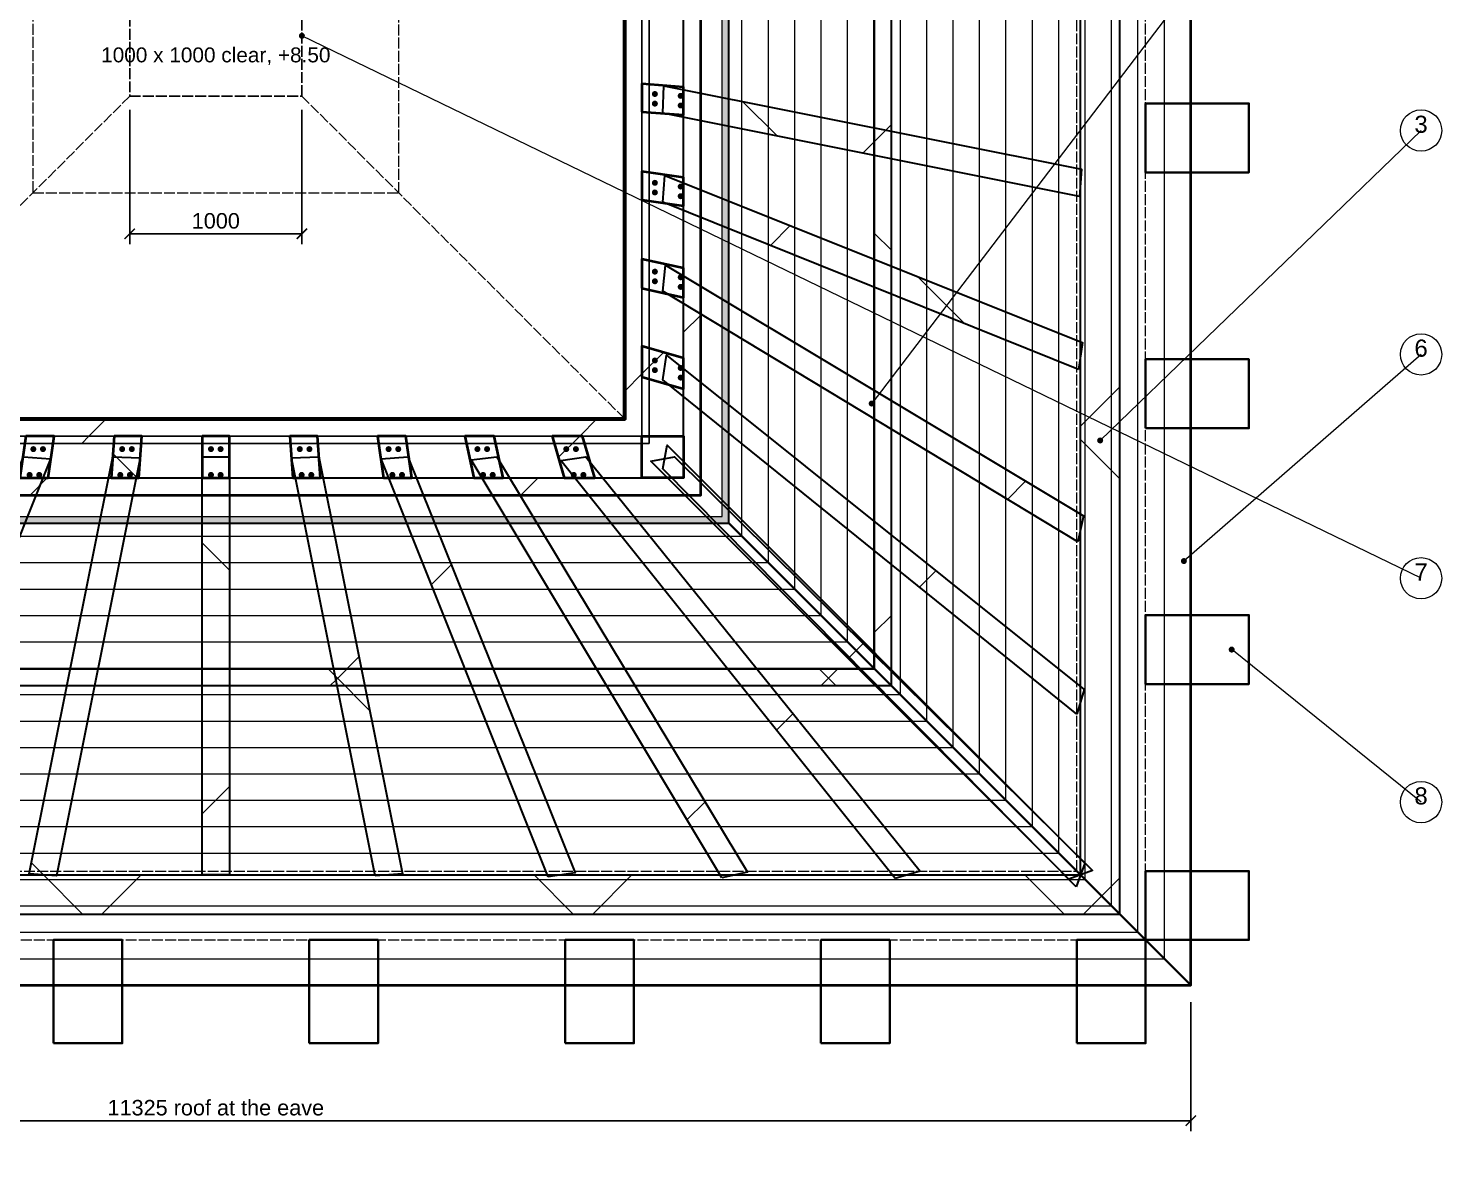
# Model space of a CAD drawing. Header units: millimetres. Extents: x 0 to 157867, y -2 to 14466.
# Drawn here: x 92278 to 100487, y -2 to 6627 of the extents above; entities that cross this region are included whole.
import ezdxf
from ezdxf.enums import TextEntityAlignment as Align

# ---------------------------------------------------------------- set-up
doc = ezdxf.new("R2010")
doc.units = ezdxf.units.MM
doc.linetypes.add('DASHED', pattern=[1.524, 1.27, -0.254])
for name, color, linetype, lineweight in [('ANNOTATION', 4, 'CONTINUOUS', 18), ('CLADDING', 7, 'Continuous', 9), ('DIMS', 3, 'CONTINUOUS', 18), ('HATCH-CAST', 7, 'CONTINUOUS', 9), ('HATCH-INSULATION', 7, 'Continuous', 9), ('HATCH-PRINTED', 7, 'CONTINUOUS', 9), ('HIDDEN-AXIS', 8, 'DASHED', 18), ('LINES', 7, 'CONTINUOUS', 25), ('OUTLINE-CUT', 7, 'CONTINUOUS', 50), ('OUTLINE-FINE', 7, 'CONTINUOUS', 25), ('TEXT', 7, 'CONTINUOUS', 18)]:
    doc.layers.add(name, color=color, linetype=linetype, lineweight=lineweight)
doc.styles.get("Standard").update_dxf_attribs({"font": 'arial.ttf'})
doc.dimstyles.new('PYR-1-50', dxfattribs={"dimscale": 50, "dimtxt": 1.8, "dimasz": 1.2, "dimexe": 1.2, "dimexo": 0.8, "dimgap": 0.6, "dimtad": 1, "dimdec": 0, "dimtxsty": 'Standard', "dimblk": 'ARCHTICK', "dimcen": 2.5, "dimclrd": 3, "dimclre": 3, "dimclrt": 7, "dimazin": 3, "dimtfac": 1, "dimtmove": 0, "dimatfit": 3})
pattern_1 = [(45, (0, 0), (-1425.35, 1425.35), [])]
pattern_2 = [(45, (0, 0), (-1425.35, 1425.35), []), (135, (0, 0), (-1425.35, -1425.35), [])]
pattern_3 = [(0, (0, 0), (442.913, 885.827), [0, -885.827])]

# ---------------------------------------------------------------- blocks, each defined once
blk = doc.blocks.new('_ARCHTICK')
at = {"color": 0, "linetype": 'BYBLOCK', "const_width": 0.15}
blk.add_lwpolyline([(-0.5, -0.5), (0.5, 0.5)], dxfattribs=at)

msp = doc.modelspace()

# ---------------------------------------------------------------- hatches: boundary and pattern name
at = {"layer": 'ANNOTATION', "ltscale": 50}
h = msp.add_hatch(color=7, dxfattribs=at)
h.dxf.hatch_style = 1
edge = h.paths.add_edge_path()
edge.add_arc((93866.9, 6583.1), 17.5, 0, 360)
h = msp.add_hatch(color=7, dxfattribs=at)
h.dxf.hatch_style = 1
edge = h.paths.add_edge_path()
edge.add_arc((97176.1, 4447.6), 17.5, 0, 360)
h = msp.add_hatch(color=7, dxfattribs=at)
h.dxf.hatch_style = 1
edge = h.paths.add_edge_path()
edge.add_arc((98503.1, 4233.1), 17.5, 0, 360)
h = msp.add_hatch(color=7, dxfattribs=at)
h.dxf.hatch_style = 1
edge = h.paths.add_edge_path()
edge.add_arc((98989.4, 3533.1), 17.5, 0, 360)
h = msp.add_hatch(color=7, dxfattribs=at)
h.dxf.hatch_style = 1
edge = h.paths.add_edge_path()
edge.add_arc((99266.9, 3018.8), 17.5, 0, 360)
at = {"layer": 'CLADDING', "ltscale": 50}
h = msp.add_hatch(color=7, dxfattribs=at)
h.dxf.hatch_style = 1
h.paths.add_polyline_path([(96346.1, 9712.3), (96346.1, 3753.9), (90387.7, 3753.9), (90387.7, 9712.3)])
h.paths.add_polyline_path([(96308.6, 9674.8), (90425.2, 9674.8), (90425.2, 3791.4), (96308.6, 3791.4)])
at = {"layer": 'HATCH-CAST', "ltscale": 50}
h = msp.add_hatch(dxfattribs=at)
h.set_pattern_fill('ANSI37', scale=25.19685)
h.set_pattern_definition(pattern_2)
h.paths.add_polyline_path([(98616.9, 1483.1), (88116.9, 1483.1), (88116.9, 11983.1), (98616.9, 11983.1)])
h.paths.add_polyline_path([(88319.4, 11687.1), (88344.4, 11662.1), (88344.4, 10751.1), (88323.4, 10679.1), (88344.4, 10662.2), (88344.4, 9746.6), (88327.9, 9671.4), (88344.4, 9661.5), (88344.4, 8742.1), (88333, 8664.3), (88344.4, 8659.8), (88344.4, 7737.6), (88338.6, 7658.2), (88344.4, 7657), (88344.4, 6813.1), (88344.4, 6653.1), (88344.4, 5809.2), (88338.6, 5808), (88344.4, 5728.6), (88344.4, 4806.4), (88333, 4801.9), (88344.4, 4724.1), (88344.4, 3804.7), (88327.9, 3794.8), (88344.4, 3719.6), (88344.4, 2803.9), (88323.4, 2787.1), (88344.4, 2715.1), (88344.4, 1804.1), (88319.4, 1779.1), (88319.5, 1778.7), (88275.9, 1735.6), (88344.4, 1710.6), (88369.4, 1642.1), (88412.5, 1685.7), (88412.9, 1685.6), (88437.9, 1710.6), (89348.9, 1710.6), (89420.9, 1689.6), (89437.7, 1710.6), (90353.4, 1710.6), (90428.6, 1694.1), (90438.5, 1710.6), (91357.9, 1710.6), (91435.7, 1699.2), (91440.2, 1710.6), (92362.4, 1710.6), (92441.8, 1704.8), (92443, 1710.6), (93286.9, 1710.6), (93446.9, 1710.6), (94290.8, 1710.6), (94292, 1704.8), (94371.4, 1710.6), (95293.6, 1710.6), (95298.1, 1699.2), (95375.9, 1710.6), (96295.3, 1710.6), (96305.2, 1694.1), (96380.4, 1710.6), (97296, 1710.6), (97312.9, 1689.6), (97384.9, 1710.6), (98295.9, 1710.6), (98320.9, 1685.6), (98321.2, 1685.7), (98364.4, 1642.1), (98389.4, 1710.6), (98457.9, 1735.6), (98414.3, 1778.7), (98414.4, 1779.1), (98389.4, 1804.1), (98389.4, 2715.1), (98410.4, 2787.1), (98389.4, 2803.9), (98389.4, 3719.6), (98405.9, 3794.8), (98389.4, 3804.7), (98389.4, 4724.1), (98400.7, 4801.9), (98389.4, 4806.4), (98389.4, 5728.6), (98395.2, 5808), (98389.4, 5809.2), (98389.4, 6653.1), (98389.4, 6813.1), (98389.4, 7657), (98395.2, 7658.2), (98389.4, 7737.6), (98389.4, 8659.8), (98400.7, 8664.3), (98389.4, 8742.1), (98389.4, 9661.5), (98405.9, 9671.4), (98389.4, 9746.6), (98389.4, 10662.2), (98410.4, 10679.1), (98389.4, 10751.1), (98389.4, 11662.1), (98414.4, 11687.1), (98414.3, 11687.5), (98457.9, 11730.6), (98389.4, 11755.6), (98364.4, 11824.1), (98321.2, 11780.5), (98320.9, 11780.6), (98295.9, 11755.6), (97384.9, 11755.6), (97312.9, 11776.6), (97296, 11755.6), (96380.4, 11755.6), (96305.2, 11772.1), (96295.3, 11755.6), (95375.9, 11755.6), (95298.1, 11766.9), (95293.6, 11755.6), (94371.4, 11755.6), (94292, 11761.4), (94290.8, 11755.6), (93446.9, 11755.6), (93286.9, 11755.6), (92443, 11755.6), (92441.8, 11761.4), (92362.4, 11755.6), (91440.2, 11755.6), (91435.7, 11766.9), (91357.9, 11755.6), (90438.5, 11755.6), (90428.6, 11772.1), (90353.4, 11755.6), (89437.7, 11755.6), (89420.9, 11776.6), (89348.9, 11755.6), (88437.9, 11755.6), (88412.9, 11780.6), (88412.5, 11780.5), (88369.4, 11824.1), (88344.4, 11755.6), (88275.9, 11730.6), (88319.5, 11687.5)])
h = msp.add_hatch(dxfattribs=at)
h.set_pattern_fill('ANSI37', scale=25.19685)
h.set_pattern_definition(pattern_2)
h.paths.add_polyline_path([(97290.4, 6029), (97193.4, 6048.4), (97193.4, 6653.1), (97290.4, 6653.1)])
h = msp.add_hatch(dxfattribs=at)
h.set_pattern_fill('ANSI37', scale=25.19685)
h.set_pattern_definition(pattern_2)
h.paths.add_polyline_path([(96083.6, 6124.6), (95841.9, 6142.1), (95841.9, 6303.3), (96083.6, 6285.7)])
h = msp.add_hatch(dxfattribs=at)
h.set_pattern_fill('ANSI37', scale=25.19685)
h.set_pattern_definition(pattern_2)
h.paths.add_polyline_path([(98395.2, 5808), (98383.6, 5649.2), (96308.6, 6065.2), (96308.6, 6225.3)])
h = msp.add_hatch(dxfattribs=at)
h.set_pattern_fill('ANSI37', scale=25.19685)
h.set_pattern_definition(pattern_2)
h.paths.add_polyline_path([(97290.4, 5246), (97193.4, 5284.8), (97193.4, 5887.8), (97290.4, 5868.3)])
h = msp.add_hatch(dxfattribs=at)
h.set_pattern_fill('ANSI37', scale=25.19685)
h.set_pattern_definition(pattern_2)
h.paths.add_polyline_path([(95841.9, 5630), (95841.9, 5794.6), (96083.6, 5759.5), (96083.6, 5594.9)])
h = msp.add_hatch(dxfattribs=at)
h.set_pattern_fill('ANSI37', scale=25.19685)
h.set_pattern_definition(pattern_2)
h.paths.add_polyline_path([(98400.7, 4801.9), (98378, 4646.3), (96308.6, 5478), (96308.6, 5638.7)])
h = msp.add_hatch(dxfattribs=at)
h.set_pattern_fill('ANSI37', scale=25.19685)
h.set_pattern_definition(pattern_2)
h.paths.add_polyline_path([(95841.9, 5287), (96083.6, 5234.4), (96083.6, 5064.2), (95841.9, 5116.8)])
h = msp.add_hatch(dxfattribs=at)
h.set_pattern_fill('ANSI37', scale=25.19685)
h.set_pattern_definition(pattern_2)
h.paths.add_polyline_path([(97290.4, 4464.1), (97193.4, 4522.3), (97193.4, 5122.4), (97290.4, 5083.4)])
h = msp.add_hatch(dxfattribs=at)
h.set_pattern_fill('ANSI37', scale=25.19685)
h.set_pattern_definition(pattern_2)
h.paths.add_polyline_path([(98405.9, 3794.8), (98372.9, 3644.4), (96308.6, 4891.5), (96308.6, 5053.2)])
h = msp.add_hatch(dxfattribs=at)
h.set_pattern_fill('ANSI37', scale=25.19685)
h.set_pattern_definition(pattern_2)
h.paths.add_polyline_path([(96083.6, 4710.2), (96083.6, 4532.5), (95841.9, 4602.6), (95841.9, 4780.3)])
h = msp.add_hatch(dxfattribs=at)
h.set_pattern_fill('ANSI37', scale=25.19685)
h.set_pattern_definition(pattern_2)
h.paths.add_polyline_path([(98410.4, 2787.1), (98368.4, 2643.1), (96308.6, 4305.3), (96308.6, 4468.6)])
h = msp.add_hatch(dxfattribs=at)
h.set_pattern_fill('ANSI37', scale=25.19685)
h.set_pattern_definition(pattern_2)
h.paths.add_polyline_path([(97290.4, 3683.1), (97193.4, 3760.8), (97193.4, 4357), (97290.4, 4298.3)])
h = msp.add_hatch(dxfattribs=at)
h.set_pattern_fill('ANSI37', scale=25.19685)
h.set_pattern_definition(pattern_2)
h.paths.add_polyline_path([(92428.4, 4258.1), (92393.3, 4016.4), (92228.7, 4016.4), (92263.8, 4258.1)])
h = msp.add_hatch(dxfattribs=at)
h.set_pattern_fill('ANSI37', scale=25.19685)
h.set_pattern_definition(pattern_2)
h.paths.add_polyline_path([(92775.9, 4258.1), (92937.1, 4258.1), (92919.5, 4016.4), (92758.4, 4016.4)])
h = msp.add_hatch(dxfattribs=at)
h.set_pattern_fill('ANSI37', scale=25.19685)
h.set_pattern_definition(pattern_2)
h.paths.add_polyline_path([(93286.9, 4016.4), (93286.9, 4258.1), (93446.9, 4258.1), (93446.9, 4016.4)])
h = msp.add_hatch(dxfattribs=at)
h.set_pattern_fill('ANSI37', scale=25.19685)
h.set_pattern_definition(pattern_2)
h.paths.add_polyline_path([(93975.4, 4016.4), (93814.2, 4016.4), (93796.7, 4258.1), (93957.9, 4258.1)])
h = msp.add_hatch(dxfattribs=at)
h.set_pattern_fill('ANSI37', scale=25.19685)
h.set_pattern_definition(pattern_2)
h.paths.add_polyline_path([(94470, 4258.1), (94505, 4016.4), (94340.4, 4016.4), (94305.4, 4258.1)])
h = msp.add_hatch(dxfattribs=at)
h.set_pattern_fill('ANSI37', scale=25.19685)
h.set_pattern_definition(pattern_2)
h.paths.add_polyline_path([(94813, 4258.1), (94983.2, 4258.1), (95035.8, 4016.4), (94865.6, 4016.4)])
h = msp.add_hatch(dxfattribs=at)
h.set_pattern_fill('ANSI37', scale=25.19685)
h.set_pattern_definition(pattern_2)
h.paths.add_polyline_path([(95389.7, 4016.4), (95319.7, 4258.1), (95497.4, 4258.1), (95567.5, 4016.4)])
h = msp.add_hatch(dxfattribs=at)
h.set_pattern_fill('ANSI37', scale=25.19685)
h.set_pattern_definition(pattern_2)
h.paths.add_polyline_path([(96083.6, 4258.1), (96083.6, 4016.4), (95841.9, 4016.4), (95841.9, 4258.1)])
h = msp.add_hatch(dxfattribs=at)
h.set_pattern_fill('ANSI37', scale=25.19685)
h.set_pattern_definition(pattern_2)
h.paths.add_polyline_path([(98457.9, 1735.6), (98320.9, 1685.6), (96215.1, 3791.4), (96308.6, 3791.4), (96308.6, 3862.8)])
h = msp.add_hatch(dxfattribs=at)
h.set_pattern_fill('ANSI37', scale=25.19685)
h.set_pattern_definition(pattern_2)
h.paths.add_polyline_path([(98414.4, 1779.1), (98414.3, 1778.7), (96308.6, 3862.8), (96308.6, 3884.9)])
h = msp.add_hatch(dxfattribs=at)
h.set_pattern_fill('ANSI37', scale=25.19685)
h.set_pattern_definition(pattern_2)
h.paths.add_polyline_path([(92283, 1716.4), (92699, 3791.4), (92859.1, 3791.4), (92441.8, 1704.8)])
h = msp.add_hatch(dxfattribs=at)
h.set_pattern_fill('ANSI37', scale=25.19685)
h.set_pattern_definition(pattern_2)
h.paths.add_polyline_path([(93286.9, 1710.6), (93286.9, 3791.4), (93446.9, 3791.4), (93446.9, 1710.6)])
h = msp.add_hatch(dxfattribs=at)
h.set_pattern_fill('ANSI37', scale=25.19685)
h.set_pattern_definition(pattern_2)
h.paths.add_polyline_path([(94292, 1704.8), (93874.6, 3791.4), (94034.8, 3791.4), (94450.8, 1716.4)])
h = msp.add_hatch(dxfattribs=at)
h.set_pattern_fill('ANSI37', scale=25.19685)
h.set_pattern_definition(pattern_2)
h.paths.add_polyline_path([(95298.1, 1699.2), (94461.3, 3791.4), (94622, 3791.4), (95453.7, 1721.9)])
h = msp.add_hatch(dxfattribs=at)
h.set_pattern_fill('ANSI37', scale=25.19685)
h.set_pattern_definition(pattern_2)
h.paths.add_polyline_path([(96305.2, 1694.1), (95046.8, 3791.4), (95208.5, 3791.4), (96455.6, 1727.1)])
h = msp.add_hatch(dxfattribs=at)
h.set_pattern_fill('ANSI37', scale=25.19685)
h.set_pattern_definition(pattern_2)
h.paths.add_polyline_path([(97312.9, 1689.6), (95631.4, 3791.4), (95794.7, 3791.4), (97456.9, 1731.6)])
h = msp.add_hatch(dxfattribs=at)
h.set_pattern_fill('ANSI37', scale=25.19685)
h.set_pattern_definition(pattern_2)
h.paths.add_polyline_path([(97290.4, 2903), (97193.4, 3000.1), (97193.4, 3591.3), (97290.4, 3513)])
h = msp.add_hatch(dxfattribs=at)
h.set_pattern_fill('ANSI37', scale=25.19685)
h.set_pattern_definition(pattern_2)
h.paths.add_polyline_path([(92521.6, 2906.6), (92502.1, 2809.6), (91879.8, 2809.6), (91918.6, 2906.6)])
h = msp.add_hatch(dxfattribs=at)
h.set_pattern_fill('ANSI37', scale=25.19685)
h.set_pattern_definition(pattern_2)
h.paths.add_polyline_path([(93286.9, 2906.6), (93286.9, 2809.6), (92662.8, 2809.6), (92682.2, 2906.6)])
h = msp.add_hatch(dxfattribs=at)
h.set_pattern_fill('ANSI37', scale=25.19685)
h.set_pattern_definition(pattern_2)
h.paths.add_polyline_path([(94051.6, 2906.6), (94071, 2809.6), (93446.9, 2809.6), (93446.9, 2906.6)])
h = msp.add_hatch(dxfattribs=at)
h.set_pattern_fill('ANSI37', scale=25.19685)
h.set_pattern_definition(pattern_2)
h.paths.add_polyline_path([(94815.2, 2906.6), (94854, 2809.6), (94231.7, 2809.6), (94212.2, 2906.6)])
h = msp.add_hatch(dxfattribs=at)
h.set_pattern_fill('ANSI37', scale=25.19685)
h.set_pattern_definition(pattern_2)
h.paths.add_polyline_path([(95577.7, 2906.6), (95635.9, 2809.6), (95016.6, 2809.6), (94977.6, 2906.6)])
h = msp.add_hatch(dxfattribs=at)
h.set_pattern_fill('ANSI37', scale=25.19685)
h.set_pattern_definition(pattern_2)
h.paths.add_polyline_path([(96339.2, 2906.6), (96416.9, 2809.6), (95801.7, 2809.6), (95743, 2906.6)])
h = msp.add_hatch(dxfattribs=at)
h.set_pattern_fill('ANSI37', scale=25.19685)
h.set_pattern_definition(pattern_2)
h.paths.add_polyline_path([(97099.9, 2906.6), (97197, 2809.6), (96587, 2809.6), (96508.7, 2906.6)])
h = msp.add_hatch(dxfattribs=at)
h.set_pattern_fill('ANSI37', scale=25.19685)
h.set_pattern_definition(pattern_2)
h.paths.add_polyline_path([(98364.4, 1642.1), (98321.2, 1685.7), (98389.4, 1710.6)])
at = {"layer": 'HATCH-INSULATION', "ltscale": 50}
h = msp.add_hatch(dxfattribs=at)
h.set_pattern_fill('DOTS', scale=23.622047)
h.set_pattern_definition(pattern_3)
h.paths.add_polyline_path([(90425.2, 9674.8), (96308.6, 9674.8), (96308.6, 3791.4), (90425.2, 3791.4)])
h.paths.add_polyline_path([(96183.6, 3916.4), (96183.6, 9549.8), (90550.2, 9549.8), (90550.2, 3916.4)])
h = msp.add_hatch(dxfattribs=at)
h.set_pattern_fill('DOTS', scale=23.622047)
h.set_pattern_definition(pattern_3)
h.paths.add_polyline_path([(95883.6, 6653.1), (96083.6, 6653.1), (96083.6, 6285.7), (95883.6, 6300.2)])
h = msp.add_hatch(dxfattribs=at)
h.set_pattern_fill('DOTS', scale=23.622047)
h.set_pattern_definition(pattern_3)
h.paths.add_polyline_path([(96083.6, 6124.6), (96083.6, 5759.5), (95883.6, 5788.5), (95883.6, 6139.1)])
h = msp.add_hatch(dxfattribs=at)
h.set_pattern_fill('DOTS', scale=23.622047)
h.set_pattern_definition(pattern_3)
h.paths.add_polyline_path([(95883.6, 5277.9), (95883.6, 5623.9), (96083.6, 5594.9), (96083.6, 5234.4)])
h = msp.add_hatch(dxfattribs=at)
h.set_pattern_fill('DOTS', scale=23.622047)
h.set_pattern_definition(pattern_3)
h.paths.add_polyline_path([(95883.6, 4768.2), (95883.6, 5107.7), (96083.6, 5064.2), (96083.6, 4710.2)])
h = msp.add_hatch(dxfattribs=at)
h.set_pattern_fill('DOTS', scale=23.622047)
h.set_pattern_definition(pattern_3)
h.paths.add_polyline_path([(96083.6, 4258.1), (95883.6, 4258.1), (95883.6, 4590.5), (96083.6, 4532.5)])
h = msp.add_hatch(dxfattribs=at)
h.set_pattern_fill('DOTS', scale=23.622047)
h.set_pattern_definition(pattern_3)
h.paths.add_polyline_path([(92393.3, 4016.4), (92422.3, 4216.4), (92772.9, 4216.4), (92758.4, 4016.4)])
h = msp.add_hatch(dxfattribs=at)
h.set_pattern_fill('DOTS', scale=23.622047)
h.set_pattern_definition(pattern_3)
h.paths.add_polyline_path([(93286.9, 4016.4), (92919.5, 4016.4), (92934, 4216.4), (93286.9, 4216.4)])
h = msp.add_hatch(dxfattribs=at)
h.set_pattern_fill('DOTS', scale=23.622047)
h.set_pattern_definition(pattern_3)
h.paths.add_polyline_path([(93799.7, 4216.4), (93814.2, 4016.4), (93446.9, 4016.4), (93446.9, 4216.4)])
h = msp.add_hatch(dxfattribs=at)
h.set_pattern_fill('DOTS', scale=23.622047)
h.set_pattern_definition(pattern_3)
h.paths.add_polyline_path([(93960.9, 4216.4), (94311.4, 4216.4), (94340.4, 4016.4), (93975.4, 4016.4)])
h = msp.add_hatch(dxfattribs=at)
h.set_pattern_fill('DOTS', scale=23.622047)
h.set_pattern_definition(pattern_3)
h.paths.add_polyline_path([(94505, 4016.4), (94476, 4216.4), (94822.1, 4216.4), (94865.6, 4016.4)])
h = msp.add_hatch(dxfattribs=at)
h.set_pattern_fill('DOTS', scale=23.622047)
h.set_pattern_definition(pattern_3)
h.paths.add_polyline_path([(95389.7, 4016.4), (95035.8, 4016.4), (94992.3, 4216.4), (95331.7, 4216.4)])
h = msp.add_hatch(dxfattribs=at)
h.set_pattern_fill('DOTS', scale=23.622047)
h.set_pattern_definition(pattern_3)
h.paths.add_polyline_path([(95509.5, 4216.4), (95841.9, 4216.4), (95841.9, 4016.4), (95567.5, 4016.4)])
at = {"layer": 'HATCH-PRINTED', "ltscale": 50}
h = msp.add_hatch(dxfattribs=at)
h.set_pattern_fill('ANSI31', scale=25.19685)
h.set_pattern_definition(pattern_1)
h.paths.add_polyline_path([(90550.2, 3916.4), (90550.2, 9549.8), (96183.6, 9549.8), (96183.6, 3916.4)])
h.paths.add_polyline_path([(95389.7, 9449.8), (95035.8, 9449.8), (94865.6, 9449.8), (94505, 9449.8), (94340.4, 9449.8), (93975.4, 9449.8), (93814.2, 9449.8), (93446.9, 9449.8), (93286.9, 9449.8), (92919.5, 9449.8), (92758.4, 9449.8), (92393.3, 9449.8), (92228.7, 9449.8), (91868.2, 9449.8), (91698, 9449.8), (91344, 9449.8), (91166.3, 9449.8), (90891.9, 9449.8), (90650.2, 9449.8), (90650.2, 9208.1), (90650.2, 8933.7), (90650.2, 8755.9), (90650.2, 8402), (90650.2, 8231.8), (90650.2, 7871.3), (90650.2, 7706.6), (90650.2, 7341.6), (90650.2, 7180.4), (90650.2, 6813.1), (90650.2, 6653.1), (90650.2, 6285.7), (90650.2, 6124.6), (90650.2, 5759.5), (90650.2, 5594.9), (90650.2, 5234.4), (90650.2, 5064.2), (90650.2, 4710.2), (90650.2, 4532.5), (90650.2, 4258.1), (90650.2, 4016.4), (90891.9, 4016.4), (91166.3, 4016.4), (91344, 4016.4), (91698, 4016.4), (91868.2, 4016.4), (92228.7, 4016.4), (92393.3, 4016.4), (92758.4, 4016.4), (92919.5, 4016.4), (93286.9, 4016.4), (93446.9, 4016.4), (93814.2, 4016.4), (93975.4, 4016.4), (94340.4, 4016.4), (94505, 4016.4), (94865.6, 4016.4), (95035.8, 4016.4), (95389.7, 4016.4), (95567.5, 4016.4), (95841.9, 4016.4), (96083.6, 4016.4), (96083.6, 4258.1), (96083.6, 4532.5), (96083.6, 4710.2), (96083.6, 5064.2), (96083.6, 5234.4), (96083.6, 5594.9), (96083.6, 5759.5), (96083.6, 6124.6), (96083.6, 6285.7), (96083.6, 6653.1), (96083.6, 6813.1), (96083.6, 7180.4), (96083.6, 7341.6), (96083.6, 7706.6), (96083.6, 7871.3), (96083.6, 8231.8), (96083.6, 8402), (96083.6, 8755.9), (96083.6, 8933.7), (96083.6, 9208.1), (96083.6, 9449.8), (95841.9, 9449.8), (95567.5, 9449.8)])
h = msp.add_hatch(dxfattribs=at)
h.set_pattern_fill('ANSI31', scale=25.19685)
h.set_pattern_definition(pattern_1)
h.paths.add_polyline_path([(90891.9, 5116.8), (90891.9, 5287), (90891.9, 5630), (90891.9, 5794.6), (90891.9, 6142.1), (90891.9, 6303.3), (90891.9, 6653.1), (90891.9, 6813.1), (90891.9, 7162.9), (90891.9, 7324.1), (90891.9, 7671.6), (90891.9, 7836.2), (90891.9, 8179.2), (90891.9, 8349.4), (90891.9, 8685.9), (90891.9, 8863.6), (90891.9, 9208.1), (91236.4, 9208.1), (91414.1, 9208.1), (91750.6, 9208.1), (91920.8, 9208.1), (92263.8, 9208.1), (92428.4, 9208.1), (92775.9, 9208.1), (92937.1, 9208.1), (93286.9, 9208.1), (93446.9, 9208.1), (93796.7, 9208.1), (93957.9, 9208.1), (94305.4, 9208.1), (94470, 9208.1), (94813, 9208.1), (94983.2, 9208.1), (95319.7, 9208.1), (95497.4, 9208.1), (95841.9, 9208.1), (95841.9, 8863.6), (95841.9, 8685.9), (95841.9, 8349.4), (95841.9, 8179.2), (95841.9, 7836.2), (95841.9, 7671.6), (95841.9, 7324.1), (95841.9, 7162.9), (95841.9, 6813.1), (95841.9, 6653.1), (95841.9, 6303.3), (95841.9, 6142.1), (95841.9, 5794.6), (95841.9, 5630), (95841.9, 5287), (95841.9, 5116.8), (95841.9, 4780.3), (95841.9, 4602.6), (95841.9, 4258.1), (95497.4, 4258.1), (95319.7, 4258.1), (94983.2, 4258.1), (94813, 4258.1), (94470, 4258.1), (94305.4, 4258.1), (93957.9, 4258.1), (93796.7, 4258.1), (93446.9, 4258.1), (93286.9, 4258.1), (92937.1, 4258.1), (92775.9, 4258.1), (92428.4, 4258.1), (92263.8, 4258.1), (91920.8, 4258.1), (91750.6, 4258.1), (91414.1, 4258.1), (91236.4, 4258.1), (90891.9, 4258.1), (90891.9, 4602.6), (90891.9, 4780.3)])
h.paths.add_polyline_path([(95741.9, 4358.1), (95741.9, 9108.1), (90991.9, 9108.1), (90991.9, 4358.1)])
h = msp.add_hatch(dxfattribs=at)
h.set_pattern_fill('ANSI31', scale=25.19685)
h.set_pattern_definition(pattern_1)
h.paths.add_polyline_path([(95841.9, 6653.1), (95883.6, 6653.1), (95883.6, 6300.2), (95841.9, 6303.3)])
h = msp.add_hatch(dxfattribs=at)
h.set_pattern_fill('ANSI31', scale=25.19685)
h.set_pattern_definition(pattern_1)
h.paths.add_polyline_path([(99029.4, 6190.2), (99366.9, 6190.2), (99366.9, 5790.2), (99029.4, 5790.2)])
h = msp.add_hatch(dxfattribs=at)
h.set_pattern_fill('ANSI31', scale=25.19685)
h.set_pattern_definition(pattern_1)
h.paths.add_polyline_path([(95883.6, 5788.5), (95841.9, 5794.6), (95841.9, 6142.1), (95883.6, 6139.1)])
h = msp.add_hatch(dxfattribs=at)
h.set_pattern_fill('ANSI31', scale=25.19685)
h.set_pattern_definition(pattern_1)
h.paths.add_polyline_path([(95883.6, 5277.9), (95841.9, 5287), (95841.9, 5630), (95883.6, 5623.9)])
h = msp.add_hatch(dxfattribs=at)
h.set_pattern_fill('ANSI31', scale=25.19685)
h.set_pattern_definition(pattern_1)
h.paths.add_polyline_path([(95841.9, 4780.3), (95841.9, 5116.8), (95883.6, 5107.7), (95883.6, 4768.2)])
h = msp.add_hatch(dxfattribs=at)
h.set_pattern_fill('ANSI31', scale=25.19685)
h.set_pattern_definition(pattern_1)
h.paths.add_polyline_path([(99029.4, 4704.5), (99366.9, 4704.5), (99366.9, 4304.5), (99029.4, 4304.5)])
h = msp.add_hatch(dxfattribs=at)
h.set_pattern_fill('ANSI31', scale=25.19685)
h.set_pattern_definition(pattern_1)
h.paths.add_polyline_path([(95883.6, 4258.1), (95841.9, 4258.1), (95841.9, 4602.6), (95883.6, 4590.5)])
h = msp.add_hatch(dxfattribs=at)
h.set_pattern_fill('ANSI31', scale=25.19685)
h.set_pattern_definition(pattern_1)
h.paths.add_polyline_path([(92422.3, 4216.4), (92428.4, 4258.1), (92775.9, 4258.1), (92772.9, 4216.4)])
h = msp.add_hatch(dxfattribs=at)
h.set_pattern_fill('ANSI31', scale=25.19685)
h.set_pattern_definition(pattern_1)
h.paths.add_polyline_path([(93286.9, 4216.4), (92934, 4216.4), (92937.1, 4258.1), (93286.9, 4258.1)])
h = msp.add_hatch(dxfattribs=at)
h.set_pattern_fill('ANSI31', scale=25.19685)
h.set_pattern_definition(pattern_1)
h.paths.add_polyline_path([(93796.7, 4258.1), (93799.7, 4216.4), (93446.9, 4216.4), (93446.9, 4258.1)])
h = msp.add_hatch(dxfattribs=at)
h.set_pattern_fill('ANSI31', scale=25.19685)
h.set_pattern_definition(pattern_1)
h.paths.add_polyline_path([(93957.9, 4258.1), (94305.4, 4258.1), (94311.4, 4216.4), (93960.9, 4216.4)])
h = msp.add_hatch(dxfattribs=at)
h.set_pattern_fill('ANSI31', scale=25.19685)
h.set_pattern_definition(pattern_1)
h.paths.add_polyline_path([(94476, 4216.4), (94470, 4258.1), (94813, 4258.1), (94822.1, 4216.4)])
h = msp.add_hatch(dxfattribs=at)
h.set_pattern_fill('ANSI31', scale=25.19685)
h.set_pattern_definition(pattern_1)
h.paths.add_polyline_path([(95331.7, 4216.4), (94992.3, 4216.4), (94983.2, 4258.1), (95319.7, 4258.1)])
h = msp.add_hatch(dxfattribs=at)
h.set_pattern_fill('ANSI31', scale=25.19685)
h.set_pattern_definition(pattern_1)
h.paths.add_polyline_path([(95497.4, 4258.1), (95841.9, 4258.1), (95841.9, 4216.4), (95509.5, 4216.4)])
h = msp.add_hatch(dxfattribs=at)
h.set_pattern_fill('ANSI31', scale=25.19685)
h.set_pattern_definition(pattern_1)
h.paths.add_polyline_path([(99029.4, 3218.8), (99366.9, 3218.8), (99366.9, 2818.8), (99029.4, 2818.8)])
h = msp.add_hatch(dxfattribs=at)
h.set_pattern_fill('ANSI31', scale=25.19685)
h.set_pattern_definition(pattern_1)
h.paths.add_polyline_path([(99029.4, 1733.1), (99366.9, 1733.1), (99366.9, 1333.1), (99029.4, 1333.1)])
h = msp.add_hatch(dxfattribs=at)
h.set_pattern_fill('ANSI31', scale=25.19685)
h.set_pattern_definition(pattern_1)
h.paths.add_polyline_path([(92824, 733.1), (92424, 733.1), (92424, 1070.6), (92824, 1070.6)])
h = msp.add_hatch(dxfattribs=at)
h.set_pattern_fill('ANSI31', scale=25.19685)
h.set_pattern_definition(pattern_1)
h.paths.add_polyline_path([(94309.7, 733.1), (93909.7, 733.1), (93909.7, 1070.6), (94309.7, 1070.6)])
h = msp.add_hatch(dxfattribs=at)
h.set_pattern_fill('ANSI31', scale=25.19685)
h.set_pattern_definition(pattern_1)
h.paths.add_polyline_path([(95795.5, 733.1), (95395.5, 733.1), (95395.5, 1070.6), (95795.5, 1070.6)])
h = msp.add_hatch(dxfattribs=at)
h.set_pattern_fill('ANSI31', scale=25.19685)
h.set_pattern_definition(pattern_1)
h.paths.add_polyline_path([(97281.2, 733.1), (96881.2, 733.1), (96881.2, 1070.6), (97281.2, 1070.6)])
h = msp.add_hatch(dxfattribs=at)
h.set_pattern_fill('ANSI31', scale=25.19685)
h.set_pattern_definition(pattern_1)
h.paths.add_polyline_path([(98766.9, 733.1), (98366.9, 733.1), (98366.9, 1070.6), (98766.9, 1070.6)])
at = {"layer": 'LINES', "ltscale": 50}
h = msp.add_hatch(color=7, dxfattribs=at)
h.dxf.hatch_style = 1
edge = h.paths.add_edge_path()
edge.add_arc((95916.9, 6245.2), 17.5, 0, 360)
h = msp.add_hatch(color=7, dxfattribs=at)
h.dxf.hatch_style = 1
edge = h.paths.add_edge_path()
edge.add_arc((96066.9, 6234.4), 17.5, 0, 360)
h = msp.add_hatch(color=7, dxfattribs=at)
h.dxf.hatch_style = 1
edge = h.paths.add_edge_path()
edge.add_arc((95916.9, 6189.2), 17.5, 0, 360)
h = msp.add_hatch(color=7, dxfattribs=at)
h.dxf.hatch_style = 1
edge = h.paths.add_edge_path()
edge.add_arc((96066.9, 6178.4), 17.5, 0, 360)
h = msp.add_hatch(color=7, dxfattribs=at)
h.dxf.hatch_style = 1
edge = h.paths.add_edge_path()
edge.add_arc((95916.9, 5729.4), 17.5, 0, 360)
h = msp.add_hatch(color=7, dxfattribs=at)
h.dxf.hatch_style = 1
edge = h.paths.add_edge_path()
edge.add_arc((95916.9, 5673.4), 17.5, 0, 360)
h = msp.add_hatch(color=7, dxfattribs=at)
h.dxf.hatch_style = 1
edge = h.paths.add_edge_path()
edge.add_arc((96066.9, 5707.7), 17.5, 0, 360)
h = msp.add_hatch(color=7, dxfattribs=at)
h.dxf.hatch_style = 1
edge = h.paths.add_edge_path()
edge.add_arc((96066.9, 5651.7), 17.5, 0, 360)
h = msp.add_hatch(color=7, dxfattribs=at)
h.dxf.hatch_style = 1
edge = h.paths.add_edge_path()
edge.add_arc((95916.9, 5213.6), 17.5, 0, 360)
h = msp.add_hatch(color=7, dxfattribs=at)
h.dxf.hatch_style = 1
edge = h.paths.add_edge_path()
edge.add_arc((95916.9, 5157.6), 17.5, 0, 360)
h = msp.add_hatch(color=7, dxfattribs=at)
h.dxf.hatch_style = 1
edge = h.paths.add_edge_path()
edge.add_arc((96066.9, 5180.9), 17.5, 0, 360)
h = msp.add_hatch(color=7, dxfattribs=at)
h.dxf.hatch_style = 1
edge = h.paths.add_edge_path()
edge.add_arc((96066.9, 5124.9), 17.5, 0, 360)
h = msp.add_hatch(color=7, dxfattribs=at)
h.dxf.hatch_style = 1
edge = h.paths.add_edge_path()
edge.add_arc((95916.9, 4697.7), 17.5, 0, 360)
h = msp.add_hatch(color=7, dxfattribs=at)
h.dxf.hatch_style = 1
edge = h.paths.add_edge_path()
edge.add_arc((95916.9, 4641.7), 17.5, 0, 360)
h = msp.add_hatch(color=7, dxfattribs=at)
h.dxf.hatch_style = 1
edge = h.paths.add_edge_path()
edge.add_arc((96066.9, 4654.2), 17.5, 0, 360)
h = msp.add_hatch(color=7, dxfattribs=at)
h.dxf.hatch_style = 1
edge = h.paths.add_edge_path()
edge.add_arc((96066.9, 4598.2), 17.5, 0, 360)
h = msp.add_hatch(color=7, dxfattribs=at)
h.dxf.hatch_style = 1
edge = h.paths.add_edge_path()
edge.add_arc((92307.2, 4183.1), 17.5, 0, 360)
h = msp.add_hatch(color=7, dxfattribs=at)
h.dxf.hatch_style = 1
edge = h.paths.add_edge_path()
edge.add_arc((92363.2, 4183.1), 17.5, 0, 360)
h = msp.add_hatch(color=7, dxfattribs=at)
h.dxf.hatch_style = 1
edge = h.paths.add_edge_path()
edge.add_arc((92823, 4183.1), 17.5, 0, 360)
h = msp.add_hatch(color=7, dxfattribs=at)
h.dxf.hatch_style = 1
edge = h.paths.add_edge_path()
edge.add_arc((92879, 4183.1), 17.5, 0, 360)
h = msp.add_hatch(color=7, dxfattribs=at)
h.dxf.hatch_style = 1
edge = h.paths.add_edge_path()
edge.add_arc((93338.9, 4183.1), 17.5, 0, 360)
h = msp.add_hatch(color=7, dxfattribs=at)
h.dxf.hatch_style = 1
edge = h.paths.add_edge_path()
edge.add_arc((93394.9, 4183.1), 17.5, 0, 360)
h = msp.add_hatch(color=7, dxfattribs=at)
h.dxf.hatch_style = 1
edge = h.paths.add_edge_path()
edge.add_arc((93854.7, 4183.1), 17.5, 0, 360)
h = msp.add_hatch(color=7, dxfattribs=at)
h.dxf.hatch_style = 1
edge = h.paths.add_edge_path()
edge.add_arc((93910.7, 4183.1), 17.5, 0, 360)
h = msp.add_hatch(color=7, dxfattribs=at)
h.dxf.hatch_style = 1
edge = h.paths.add_edge_path()
edge.add_arc((94370.6, 4183.1), 17.5, 0, 360)
h = msp.add_hatch(color=7, dxfattribs=at)
h.dxf.hatch_style = 1
edge = h.paths.add_edge_path()
edge.add_arc((94426.6, 4183.1), 17.5, 0, 360)
h = msp.add_hatch(color=7, dxfattribs=at)
h.dxf.hatch_style = 1
edge = h.paths.add_edge_path()
edge.add_arc((94886.4, 4183.1), 17.5, 0, 360)
h = msp.add_hatch(color=7, dxfattribs=at)
h.dxf.hatch_style = 1
edge = h.paths.add_edge_path()
edge.add_arc((94942.4, 4183.1), 17.5, 0, 360)
h = msp.add_hatch(color=7, dxfattribs=at)
h.dxf.hatch_style = 1
edge = h.paths.add_edge_path()
edge.add_arc((95402.3, 4183.1), 17.5, 0, 360)
h = msp.add_hatch(color=7, dxfattribs=at)
h.dxf.hatch_style = 1
edge = h.paths.add_edge_path()
edge.add_arc((95458.3, 4183.1), 17.5, 0, 360)
h = msp.add_hatch(color=7, dxfattribs=at)
h.dxf.hatch_style = 1
edge = h.paths.add_edge_path()
edge.add_arc((92285.5, 4033.1), 17.5, 0, 360)
h = msp.add_hatch(color=7, dxfattribs=at)
h.dxf.hatch_style = 1
edge = h.paths.add_edge_path()
edge.add_arc((92341.5, 4033.1), 17.5, 0, 360)
h = msp.add_hatch(color=7, dxfattribs=at)
h.dxf.hatch_style = 1
edge = h.paths.add_edge_path()
edge.add_arc((92812.2, 4033.1), 17.5, 0, 360)
h = msp.add_hatch(color=7, dxfattribs=at)
h.dxf.hatch_style = 1
edge = h.paths.add_edge_path()
edge.add_arc((92868.2, 4033.1), 17.5, 0, 360)
h = msp.add_hatch(color=7, dxfattribs=at)
h.dxf.hatch_style = 1
edge = h.paths.add_edge_path()
edge.add_arc((93338.9, 4033.1), 17.5, 0, 360)
h = msp.add_hatch(color=7, dxfattribs=at)
h.dxf.hatch_style = 1
edge = h.paths.add_edge_path()
edge.add_arc((93394.9, 4033.1), 17.5, 0, 360)
h = msp.add_hatch(color=7, dxfattribs=at)
h.dxf.hatch_style = 1
edge = h.paths.add_edge_path()
edge.add_arc((93865.6, 4033.1), 17.5, 0, 360)
h = msp.add_hatch(color=7, dxfattribs=at)
h.dxf.hatch_style = 1
edge = h.paths.add_edge_path()
edge.add_arc((93921.6, 4033.1), 17.5, 0, 360)
h = msp.add_hatch(color=7, dxfattribs=at)
h.dxf.hatch_style = 1
edge = h.paths.add_edge_path()
edge.add_arc((94392.3, 4033.1), 17.5, 0, 360)
h = msp.add_hatch(color=7, dxfattribs=at)
h.dxf.hatch_style = 1
edge = h.paths.add_edge_path()
edge.add_arc((94448.3, 4033.1), 17.5, 0, 360)
h = msp.add_hatch(color=7, dxfattribs=at)
h.dxf.hatch_style = 1
edge = h.paths.add_edge_path()
edge.add_arc((94919, 4033.1), 17.5, 0, 360)
h = msp.add_hatch(color=7, dxfattribs=at)
h.dxf.hatch_style = 1
edge = h.paths.add_edge_path()
edge.add_arc((94975, 4033.1), 17.5, 0, 360)
h = msp.add_hatch(color=7, dxfattribs=at)
h.dxf.hatch_style = 1
edge = h.paths.add_edge_path()
edge.add_arc((95445.8, 4033.1), 17.5, 0, 360)
h = msp.add_hatch(color=7, dxfattribs=at)
h.dxf.hatch_style = 1
edge = h.paths.add_edge_path()
edge.add_arc((95501.8, 4033.1), 17.5, 0, 360)

# ---------------------------------------------------------------- linework, layer by layer
at = {"layer": 'ANNOTATION', "lineweight": 20, "ltscale": 50}
for points in [[(100366.9, 8633.1), (97176.1, 4447.6)], [(100366.9, 3433.1), (93866.9, 6583.1)], [(100366.9, 6033.1), (98503.1, 4233.1)], [(100366.9, 4733.1), (98989.4, 3533.1)], [(100366.9, 2133.1), (99266.9, 3018.8)]]:
    msp.add_lwpolyline(points, dxfattribs=at)
at = {"layer": 'ANNOTATION', "lineweight": 18, "ltscale": 50}
for centre in [(100366.9, 6033.1), (100366.9, 4733.1), (100366.9, 3433.1), (100366.9, 2133.1)]:
    msp.add_circle(centre, 120, dxfattribs=at)
at = {"layer": 'HIDDEN-AXIS', "linetype": 'DASHED', "lineweight": 15, "ltscale": 50}
for points in [[(87966.9, 1333.1), (98766.9, 1333.1), (98766.9, 12133.1), (87966.9, 12133.1), (87966.9, 1333.1)], [(88366.9, 1733.1), (98366.9, 1733.1), (98366.9, 11733.1), (88366.9, 11733.1), (88366.9, 1733.1)], [(92304.4, 5670.6), (94429.4, 5670.6), (94429.4, 7795.6), (92304.4, 7795.6), (92304.4, 5670.6)]]:
    msp.add_lwpolyline(points, dxfattribs=at)
at = {"layer": 'HIDDEN-AXIS', "linetype": 'DASHED', "lineweight": 25, "ltscale": 50}
msp.add_lwpolyline([(92866.9, 6233.1), (93866.9, 6233.1), (93866.9, 7233.1), (92866.9, 7233.1), (92866.9, 6233.1)], dxfattribs=at)
at = {"layer": 'HIDDEN-AXIS', "linetype": 'DASHED', "lineweight": 20, "ltscale": 50}
for points in [[(90991.9, 4358.1), (92866.9, 6233.1)], [(95741.9, 4358.1), (93866.9, 6233.1)]]:
    msp.add_lwpolyline(points, dxfattribs=at)
at = {"layer": 'LINES', "lineweight": 35, "ltscale": 50}
msp.add_lwpolyline([(99029.4, 1070.6), (96346.1, 3753.9)], dxfattribs=at)
at = {"layer": 'OUTLINE-CUT', "lineweight": 40, "ltscale": 50}
for points in [[(87704.4, 1070.6), (99029.4, 1070.6), (99029.4, 12395.6), (87704.4, 12395.6)], [(90550.2, 3916.4), (96183.6, 3916.4), (96183.6, 9549.8), (90550.2, 9549.8)], [(95841.9, 6142.1), (96083.6, 6124.6), (96083.6, 6285.8), (95841.9, 6303.3)], [(95841.9, 5630), (96083.6, 5594.9), (96083.6, 5759.5), (95841.9, 5794.6)], [(95841.9, 5116.8), (96083.6, 5064.2), (96083.6, 5234.4), (95841.9, 5287)], [(95841.9, 4602.6), (96083.6, 4532.5), (96083.6, 4710.2), (95841.9, 4780.3)], [(92263.8, 4258.1), (92228.7, 4016.4), (92393.3, 4016.4), (92428.4, 4258.1)], [(92775.9, 4258.1), (92758.4, 4016.4), (92919.6, 4016.4), (92937.1, 4258.1)], [(93286.9, 4258.1), (93286.9, 4016.4), (93446.9, 4016.4), (93446.9, 4258.1)], [(93796.7, 4258.1), (93814.2, 4016.4), (93975.4, 4016.4), (93957.9, 4258.1)], [(94305.4, 4258.1), (94340.5, 4016.4), (94505.1, 4016.4), (94470, 4258.1)], [(94813, 4258.1), (94865.6, 4016.4), (95035.8, 4016.4), (94983.2, 4258.1)], [(95319.7, 4258.1), (95389.8, 4016.4), (95567.5, 4016.4), (95497.4, 4258.1)], [(95841.9, 4258.1), (96083.6, 4258.1), (96083.6, 4016.4), (95841.9, 4016.4)]]:
    msp.add_lwpolyline(points, close=True, dxfattribs=at)
at = {"layer": 'OUTLINE-CUT', "lineweight": 60, "ltscale": 50}
msp.add_lwpolyline([(90991.9, 4358.1), (95741.9, 4358.1), (95741.9, 9108.1), (90991.9, 9108.1)], close=True, dxfattribs=at)
at = {"layer": 'OUTLINE-FINE', "lineweight": 0, "ltscale": 50}
for points in [[(87857.7, 1223.9), (98876.1, 1223.9), (98876.1, 12242.3), (87857.7, 12242.3)], [(88011.1, 1377.3), (98722.7, 1377.3), (98722.7, 12088.9), (88011.1, 12088.9)], [(88164.4, 1530.6), (98569.4, 1530.6), (98569.4, 11935.6), (88164.4, 11935.6)], [(88317.7, 1683.9), (98416.1, 1683.9), (98416.1, 11782.3), (88317.7, 11782.3)], [(88471.1, 1837.3), (98262.7, 1837.3), (98262.7, 11628.9), (88471.1, 11628.9)], [(88624.4, 1990.6), (98109.4, 1990.6), (98109.4, 11475.6), (88624.4, 11475.6)], [(88777.7, 2143.9), (97956.1, 2143.9), (97956.1, 11322.3), (88777.7, 11322.3)], [(88931.1, 2297.3), (97802.7, 2297.3), (97802.7, 11168.9), (88931.1, 11168.9)], [(89084.4, 2450.6), (97649.4, 2450.6), (97649.4, 11015.6), (89084.4, 11015.6)], [(89237.7, 2603.9), (97496.1, 2603.9), (97496.1, 10862.3), (89237.7, 10862.3)], [(89391.1, 2757.3), (97342.7, 2757.3), (97342.7, 10708.9), (89391.1, 10708.9)], [(89544.4, 2910.6), (97189.4, 2910.6), (97189.4, 10555.6), (89544.4, 10555.6)], [(89697.7, 3063.9), (97036.1, 3063.9), (97036.1, 10402.3), (89697.7, 10402.3)], [(89851.1, 3217.3), (96882.7, 3217.3), (96882.7, 10248.9), (89851.1, 10248.9)], [(90004.4, 3370.6), (96729.4, 3370.6), (96729.4, 10095.6), (90004.4, 10095.6)], [(90157.7, 3523.9), (96576.1, 3523.9), (96576.1, 9942.3), (90157.7, 9942.3)], [(90311.1, 3677.3), (96422.7, 3677.3), (96422.7, 9788.9), (90311.1, 9788.9)]]:
    msp.add_lwpolyline(points, close=True, dxfattribs=at)
at = {"layer": 'OUTLINE-FINE', "lineweight": 30, "ltscale": 50}
for points in [[(88116.9, 1483.1), (98616.9, 1483.1), (98616.9, 11983.1), (88116.9, 11983.1)], [(88344.4, 1710.6), (98389.4, 1710.6), (98389.4, 11755.6), (88344.4, 11755.6)], [(89443.4, 2809.6), (97290.4, 2809.6), (97290.4, 10656.6), (89443.4, 10656.6)], [(89540.4, 2906.6), (97193.4, 2906.6), (97193.4, 10559.6), (89540.4, 10559.6)], [(90387.7, 3753.9), (96346.1, 3753.9), (96346.1, 9712.3), (90387.7, 9712.3)], [(90650.2, 4016.4), (96083.6, 4016.4), (96083.6, 9449.8), (90650.2, 9449.8)], [(98383.6, 5649.2), (95962.7, 6134.5), (95968.5, 6293.4), (98395.2, 5808)], [(98378, 4646.3), (95962.7, 5617), (95974.1, 5772.5), (98400.8, 4801.9)], [(98372.9, 3644.4), (95962.7, 5100.4), (95979.2, 5250.8), (98405.9, 3794.8)], [(98368.4, 2643.1), (95962.7, 4584.4), (95983.8, 4728.5), (98410.4, 2787.1)], [(98364.4, 1642.1), (95962.7, 4068.8), (95987.7, 4205.7), (98414.4, 1779.1)], [(91280.1, 1722), (92250.8, 4137.3), (92406.3, 4125.9), (91435.7, 1699.2)], [(92283, 1716.4), (92768.3, 4137.3), (92927.2, 4131.5), (92441.8, 1704.8)], [(93286.9, 1710.6), (93286.9, 4137.3), (93446.9, 4137.3), (93446.9, 1710.6)], [(94292, 1704.8), (93806.6, 4131.5), (93965.5, 4137.3), (94450.8, 1716.4)], [(95298.1, 1699.2), (94327.5, 4125.9), (94483, 4137.3), (95453.7, 1722)], [(96305.2, 1694.1), (94849.2, 4120.8), (94999.6, 4137.3), (96455.6, 1727.1)], [(97312.9, 1689.6), (95371.5, 4116.2), (95515.6, 4137.3), (97456.9, 1731.6)], [(98320.9, 1685.6), (95894.3, 4112.3), (96031.2, 4137.3), (98457.9, 1735.6)]]:
    msp.add_lwpolyline(points, close=True, dxfattribs=at)
at = {"layer": 'OUTLINE-FINE', "lineweight": 9, "ltscale": 50}
msp.add_lwpolyline([(90425.2, 3791.4), (96308.6, 3791.4), (96308.6, 9674.8), (90425.2, 9674.8)], close=True, dxfattribs=at)
at = {"layer": 'OUTLINE-FINE', "lineweight": 25, "ltscale": 50}
for points in [[(90850.2, 4216.4), (95883.6, 4216.4), (95883.6, 9249.8), (90850.2, 9249.8)], [(90891.9, 4258.1), (95841.9, 4258.1), (95841.9, 9208.1), (90891.9, 9208.1)]]:
    msp.add_lwpolyline(points, close=True, dxfattribs=at)
at = {"layer": 'OUTLINE-FINE', "lineweight": 35, "ltscale": 50}
for points in [[(98766.9, 5790.2), (99366.9, 5790.2), (99366.9, 6190.2), (98766.9, 6190.2)], [(98766.9, 4304.5), (99366.9, 4304.5), (99366.9, 4704.5), (98766.9, 4704.5)], [(98766.9, 2818.8), (99366.9, 2818.8), (99366.9, 3218.8), (98766.9, 3218.8)], [(98766.9, 1333.1), (99366.9, 1333.1), (99366.9, 1733.1), (98766.9, 1733.1)], [(92424, 733.1), (92824, 733.1), (92824, 1333.1), (92424, 1333.1)], [(93909.8, 733.1), (94309.8, 733.1), (94309.8, 1333.1), (93909.8, 1333.1)], [(95395.5, 733.1), (95795.5, 733.1), (95795.5, 1333.1), (95395.5, 1333.1)], [(96881.2, 733.1), (97281.2, 733.1), (97281.2, 1333.1), (96881.2, 1333.1)], [(98366.9, 733.1), (98766.9, 733.1), (98766.9, 1333.1), (98366.9, 1333.1)]]:
    msp.add_lwpolyline(points, close=True, dxfattribs=at)

# ---------------------------------------------------------------- texts
at = {"layer": 'ANNOTATION', "ltscale": 50}
for s, p in [('3', (100366.9, 5989.9)), ('6', (100366.9, 4689.9)), ('7', (100366.9, 3389.9)), ('8', (100366.9, 2089.9))]:
    msp.add_text(s, height=99.4, dxfattribs=at).set_placement(p, align=Align.BOTTOM_CENTER)
at = {"layer": 'TEXT', "ltscale": 50}
msp.add_text('1000 x 1000 clear, +8.50', height=86.4, dxfattribs=at).set_placement((93366.9, 6403.1), align=Align.BOTTOM_CENTER)

# ---------------------------------------------------------------- dimensions: what is measured, and where the dimension line sits
at = {"layer": 'DIMS'}
msp.add_linear_dim(base=(92866.9, 5433.1), p1=(92866.9, 6193.1), p2=(93866.9, 6193.1), dimstyle='PYR-1-50', dxfattribs=at).render()
msp.add_linear_dim(base=(87704.4, 283.1), p1=(87704.4, 1010.6), p2=(99029.4, 1010.6), text='<> roof at the eave', dimstyle='PYR-1-50', dxfattribs=at).render()

doc.saveas('drawing.dxf')
